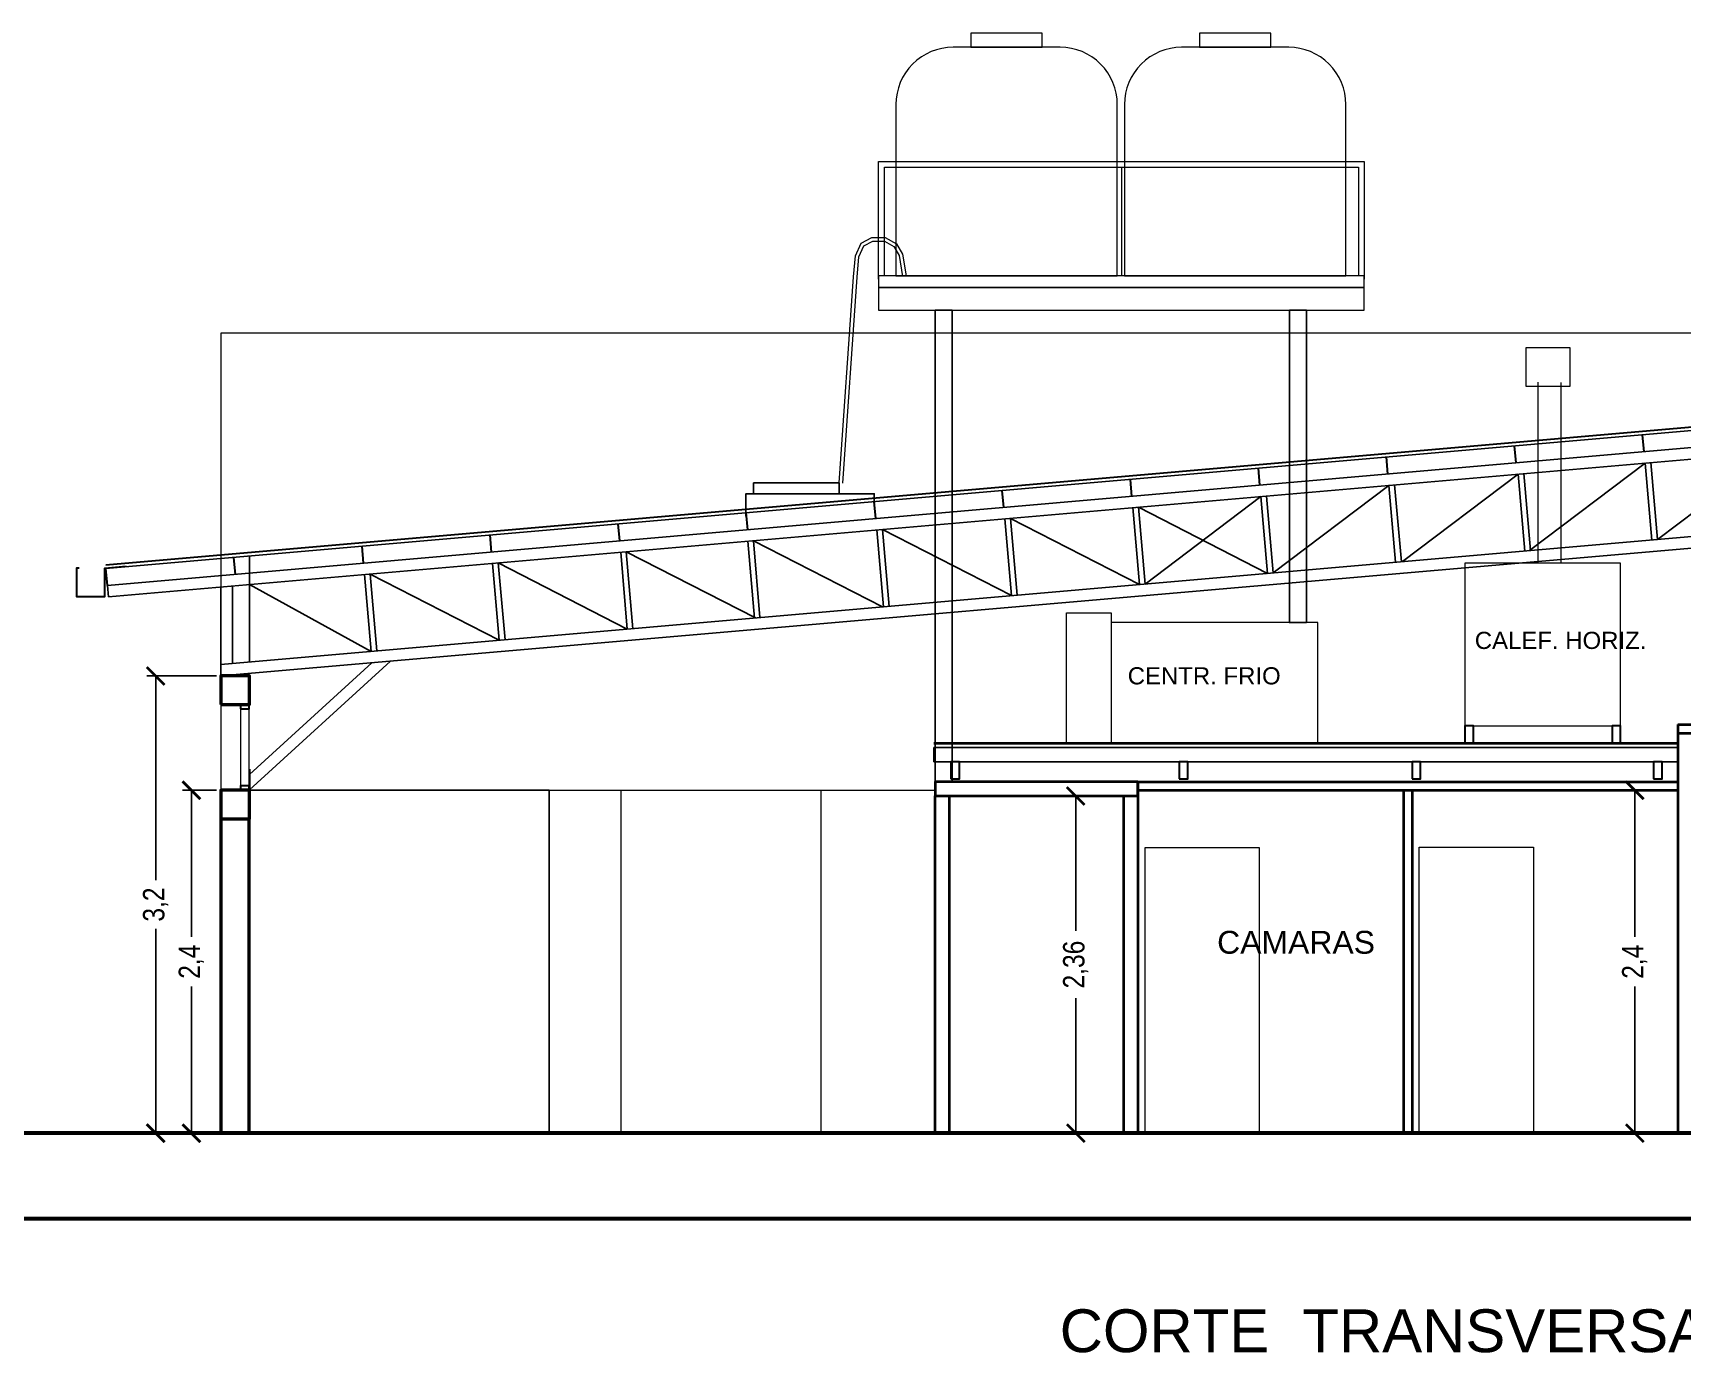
# Model space of a CAD drawing. Header units: millimetres. Extents: x 424 to 530, y 463 to 518.
# Drawn here: x 466.21 to 477.76, y 508.01 to 517.35 of the extents above; entities that cross this region are included whole.
import ezdxf

# ---------------------------------------------------------------- set-up
doc = ezdxf.new("R2010")
doc.units = ezdxf.units.MM
doc.header["$PDMODE"] = 3
for name, color, linetype, lineweight in [('CAMARAS', 7, 'Continuous', 40), ('CARPINTERIA', 7, 'Continuous', 9), ('EQUIPAMIENTO', 7, 'Continuous', 15), ('MUROS020', 7, 'Continuous', 50)]:
    doc.layers.add(name, color=color, linetype=linetype, lineweight=lineweight)
doc.layers.add('Texto GRAL', color=7, linetype='Continuous')
doc.styles.add('LaProve_Plantas Arquitectura$0$Standard', font='arial.ttf')
doc.styles.get("Standard").update_dxf_attribs({"font": 'technic_.ttf', "height": 0.15})
doc.dimstyles.new('ISO-25', dxfattribs={"dimscale": 0.05, "dimtxt": 0.15, "dimasz": 2.5, "dimexe": 1.25, "dimexo": 0.625, "dimtad": 0, "dimtxsty": 'Standard', "dimblk": 'ARCHTICK', "dimcen": 2.5, "dimclrd": 256, "dimclrt": 256, "dimadec": 0, "dimazin": 0, "dimtfac": 1, "dimtmove": 0, "dimatfit": 3, "dimfxl": 1, "dimlwd": -1, "dimarcsym": 0})

# ---------------------------------------------------------------- blocks, each defined once
blk = doc.blocks.new('_ArchTick')
at = {"color": 0, "linetype": 'ByBlock', "const_width": 0.15}
blk.add_lwpolyline([(-0.5, -0.5), (0.5, 0.5)], dxfattribs=at)
blk = doc.blocks.new('*D49')
at = {"color": 0, "lineweight": -2, "transparency": 16777216}
for p, q in [((467.5, 512.846), (467.011, 512.846)), ((467.5, 509.646), (467.011, 509.646))]:
    blk.add_line(p, q, dxfattribs=at)
at = {"transparency": 16777216}
for p, q in [((467.074, 512.846), (467.074, 511.416)), ((467.074, 509.646), (467.074, 511.076))]:
    blk.add_line(p, q, dxfattribs=at)
at = {"layer": 'Defpoints', "color": 0, "transparency": 16777216}
for p in [(467.074, 512.846), (467.531, 512.846), (467.531, 509.646)]:
    blk.add_point(p, dxfattribs=at)
at = {"transparency": 16777216, "xscale": 0.125, "yscale": 0.125, "zscale": 0.125}
for p, rotation in [((467.074, 512.846), 90), ((467.074, 509.646), 270)]:
    blk.add_blockref('_ArchTick', p, dxfattribs=dict(at, rotation=rotation))
at = {"transparency": 16777216, "insert": (467.074, 511.246), "char_height": 0.15, "attachment_point": 5, "rotation": 90}
blk.add_mtext('3,2', dxfattribs=at)
blk = doc.blocks.new('*D50')
at = {"color": 0, "lineweight": -2, "transparency": 16777216}
for p, q in [((467.5, 512.046), (467.261, 512.046)), ((467.5, 509.646), (467.261, 509.646))]:
    blk.add_line(p, q, dxfattribs=at)
at = {"transparency": 16777216}
for p, q in [((467.324, 512.046), (467.324, 511.019)), ((467.324, 509.646), (467.324, 510.673))]:
    blk.add_line(p, q, dxfattribs=at)
at = {"layer": 'Defpoints', "color": 0, "transparency": 16777216}
for p in [(467.324, 512.046), (467.531, 512.046), (467.531, 509.646)]:
    blk.add_point(p, dxfattribs=at)
at = {"transparency": 16777216, "xscale": 0.125, "yscale": 0.125, "zscale": 0.125}
for p, rotation in [((467.324, 512.046), 90), ((467.324, 509.646), 270)]:
    blk.add_blockref('_ArchTick', p, dxfattribs=dict(at, rotation=rotation))
at = {"transparency": 16777216, "insert": (467.324, 510.846), "char_height": 0.15, "attachment_point": 5, "rotation": 90}
blk.add_mtext('2,4', dxfattribs=at)
blk = doc.blocks.new('VIGARET')
at = {"lineweight": 30}
for p, q in [((-0.807, 0.777), (14.335, 2.095)), ((13.551, 1.881), (13.541, 2)), ((14.348, 1.95), (14.338, 2.07)), ((12.654, 1.803), (12.644, 1.922)), ((10.861, 1.647), (10.851, 1.767)), ((11.758, 1.725), (11.747, 1.844)), ((9.965, 1.569), (9.954, 1.688)), ((8.171, 1.413), (8.161, 1.533)), ((9.068, 1.491), (9.058, 1.611)), ((7.275, 1.335), (7.264, 1.454)), ((5.482, 1.179), (5.471, 1.298)), ((6.378, 1.257), (6.368, 1.376)), ((4.585, 1.101), (4.574, 1.221)), ((2.792, 0.945), (2.781, 1.065)), ((3.688, 1.023), (3.678, 1.143)), ((1.895, 0.867), (1.885, 0.987)), ((0.102, 0.711), (0.091, 0.83)), ((0.998, 0.789), (0.988, 0.909)), ((-0.795, 0.633), (-0.805, 0.752)), ((13.797, 0.349), (13.797, 0.182)), ((0.2, -0.652), (0.2, -0.819))]:
    blk.add_line(p, q, dxfattribs=at)
for p, q in [((-0.805, 0.752), (14.338, 2.07)), ((-0.795, 0.634), (14.348, 1.95)), ((-0.788, 0.554), (14.355, 1.871)), ((14.348, 1.95), (14.355, 1.871)), ((12.749, 1.189), (13.559, 1.801)), ((13.559, 1.801), (13.605, 1.263)), ((13.598, 1.805), (13.645, 1.267)), ((13.645, 1.267), (13.92, 1.833)), ((13.92, 1.833), (13.92, 1.291)), ((14, 1.84), (14, 1.217)), ((10.955, 1.033), (11.765, 1.645)), ((11.765, 1.645), (11.812, 1.107)), ((11.805, 1.649), (11.851, 1.111)), ((11.851, 1.111), (12.661, 1.723)), ((12.661, 1.723), (12.708, 1.185)), ((12.701, 1.727), (12.748, 1.189)), ((10.058, 0.955), (10.868, 1.567)), ((10.868, 1.567), (10.915, 1.029)), ((10.908, 1.571), (10.955, 1.033)), ((8.272, 0.8), (9.082, 1.412)), ((9.082, 1.412), (9.129, 0.874)), ((9.122, 1.416), (9.169, 0.878)), ((9.162, 0.877), (9.971, 1.489)), ((9.971, 1.489), (10.018, 0.951)), ((10.011, 1.493), (10.058, 0.955)), ((0, 0.08), (14, 1.298)), ((7.368, 0.721), (8.178, 1.333)), ((8.178, 1.333), (8.225, 0.796)), ((8.218, 1.337), (8.265, 0.799)), ((0, 0), (14, 1.217)), ((6.385, 1.178), (6.432, 0.64)), ((6.425, 1.181), (6.472, 0.643)), ((6.425, 1.181), (7.328, 0.718)), ((6.472, 0.643), (7.282, 1.256)), ((7.282, 1.256), (7.328, 0.718)), ((7.321, 1.259), (7.368, 0.721)), ((5.488, 1.1), (5.535, 0.562)), ((5.528, 1.103), (5.575, 0.565)), ((5.528, 1.103), (6.432, 0.64)), ((12.8, 1.113), (13.8, 0.2)), ((12.908, 1.122), (13.797, 0.311)), ((3.688, 0.943), (3.735, 0.405)), ((3.728, 0.946), (3.774, 0.409)), ((3.728, 0.946), (4.631, 0.483)), ((4.592, 1.022), (4.639, 0.484)), ((4.632, 1.025), (4.678, 0.487)), ((4.632, 1.025), (5.535, 0.562)), ((0.2, 0.1), (0.2, 0.84)), ((2.799, 0.866), (2.845, 0.328)), ((2.838, 0.869), (2.885, 0.331)), ((2.838, 0.869), (3.742, 0.406)), ((1.005, 0.71), (1.052, 0.172)), ((1.045, 0.713), (1.092, 0.175)), ((1.045, 0.713), (1.949, 0.25)), ((1.902, 0.788), (1.949, 0.25)), ((1.942, 0.791), (1.989, 0.253)), ((1.942, 0.791), (2.845, 0.328)), ((-0.795, 0.634), (-0.788, 0.554)), ((0, 0), (0, 0.622)), ((0.08, 0.087), (0.08, 0.629)), ((0.2, 0.64), (1.052, 0.172)), ((13.797, 0.311), (13.797, 0.203)), ((1.187, 0.103), (0.2, -0.798)), ((1.056, 0.092), (0.2, -0.69)), ((0.2, -0.69), (0.2, -0.798))]:
    blk.add_line(p, q)
blk.add_lwpolyline([(-0.993, 0.755), (-1.012, 0.755), (-1.012, 0.555), (-0.812, 0.555), (-0.812, 0.755), (-0.664, 0.769)], dxfattribs=at)
blk = doc.blocks.new('*D91')
at = {"color": 0, "lineweight": -2, "transparency": 16777216}
for p, q in [((477.7, 512.046), (477.368, 512.046)), ((477.7, 509.646), (477.368, 509.646))]:
    blk.add_line(p, q, dxfattribs=at)
at = {"transparency": 16777216}
for p, q in [((477.43, 512.046), (477.43, 511.019)), ((477.43, 509.646), (477.43, 510.673))]:
    blk.add_line(p, q, dxfattribs=at)
at = {"layer": 'Defpoints', "color": 0, "transparency": 16777216}
for p in [(477.43, 512.046), (477.731, 512.046), (477.731, 509.646)]:
    blk.add_point(p, dxfattribs=at)
at = {"transparency": 16777216, "xscale": 0.125, "yscale": 0.125, "zscale": 0.125}
for p, rotation in [((477.43, 512.046), 90), ((477.43, 509.646), 270)]:
    blk.add_blockref('_ArchTick', p, dxfattribs=dict(at, rotation=rotation))
at = {"transparency": 16777216, "insert": (477.43, 510.846), "char_height": 0.15, "attachment_point": 5, "rotation": 90}
blk.add_mtext('2,4', dxfattribs=at)
blk = doc.blocks.new('*D92')
at = {"color": 0, "lineweight": -2, "transparency": 16777216}
for p, q in [((473.82, 512.006), (473.454, 512.006)), ((473.82, 509.646), (473.454, 509.646))]:
    blk.add_line(p, q, dxfattribs=at)
at = {"transparency": 16777216}
for p, q in [((473.516, 512.006), (473.516, 511.061)), ((473.516, 509.646), (473.516, 510.591))]:
    blk.add_line(p, q, dxfattribs=at)
at = {"layer": 'Defpoints', "color": 0, "transparency": 16777216}
for p in [(473.516, 512.006), (473.851, 512.006), (473.851, 509.646)]:
    blk.add_point(p, dxfattribs=at)
at = {"transparency": 16777216, "xscale": 0.125, "yscale": 0.125, "zscale": 0.125}
for p, rotation in [((473.516, 512.006), 90), ((473.516, 509.646), 270)]:
    blk.add_blockref('_ArchTick', p, dxfattribs=dict(at, rotation=rotation))
at = {"transparency": 16777216, "insert": (473.516, 510.826), "char_height": 0.15, "attachment_point": 5, "rotation": 90}
blk.add_mtext('2,36', dxfattribs=at)

msp = doc.modelspace()

# ---------------------------------------------------------------- linework, layer by layer
at = {"lineweight": 13}
for p, q in [((473.836, 516.406), (473.836, 515.646)), ((470.331, 512.046), (470.331, 509.646)), ((471.731, 512.046), (471.731, 509.646))]:
    msp.add_line(p, q, dxfattribs=at)
at = {"lineweight": 40}
msp.add_line((472.522, 512.376), (477.731, 512.376), dxfattribs=at)
for p, q in [((472.522, 512.346), (477.731, 512.346)), ((472.522, 512.246), (472.522, 512.346)), ((472.522, 512.246), (477.731, 512.246)), ((449.328, 509.646), (515.203, 509.646))]:
    msp.add_line(p, q)
at = {"lineweight": 13}
for points in [[(472.782, 517.246), (473.282, 517.246), (473.282, 517.346), (472.782, 517.346)], [(474.382, 517.246), (474.882, 517.246), (474.882, 517.346), (474.382, 517.346)], [(472.136, 515.566), (475.536, 515.566), (475.536, 515.646), (472.136, 515.646)], [(472.136, 515.406), (475.536, 515.406), (475.536, 515.566), (472.136, 515.566)]]:
    msp.add_lwpolyline(points, close=True, dxfattribs=at)
for points in [[(472.257, 515.646), (473.807, 515.646), (473.807, 516.846, 0.414214), (473.407, 517.246), (472.657, 517.246, 0.414214), (472.257, 516.846)], [(473.857, 515.646), (475.407, 515.646), (475.407, 516.846, 0.414214), (475.007, 517.246), (474.257, 517.246, 0.414214), (473.857, 516.846)]]:
    msp.add_lwpolyline(points, format="xyb", close=True, dxfattribs=at)
for points in [[(472.136, 515.624), (472.136, 516.446), (475.536, 516.446), (475.536, 515.624)], [(472.176, 515.646), (472.176, 516.406), (475.496, 516.406), (475.496, 515.646)], [(481.328, 512.046), (481.531, 512.046), (481.531, 515.246), (467.531, 515.246), (467.531, 512.046), (472.531, 512.046)]]:
    msp.add_lwpolyline(points, dxfattribs=at)
at = {"lineweight": 5}
for points in [[(471.86, 514.197), (471.961, 515.639), (471.974, 515.786), (472.013, 515.875), (472.089, 515.914), (472.182, 515.914), (472.261, 515.87), (472.304, 515.798), (472.329, 515.646)], [(471.885, 514.195), (471.986, 515.637), (471.998, 515.779), (472.032, 515.857), (472.095, 515.889), (472.176, 515.889), (472.243, 515.851), (472.28, 515.789), (472.304, 515.642)]]:
    msp.add_lwpolyline(points, dxfattribs=at)
for points in [[(472.65, 515.406), (472.531, 515.406), (472.531, 512.106), (472.65, 512.106)], [(475.131, 515.406), (475.012, 515.406), (475.012, 513.22), (475.131, 513.22)], [(471.26, 514.121), (471.86, 514.121), (471.86, 514.197), (471.26, 514.197)], [(469.83, 512.046), (467.727, 512.046), (467.727, 509.646), (469.83, 509.646)]]:
    msp.add_lwpolyline(points, close=True)
msp.add_lwpolyline([(471.207, 513.965), (471.207, 514.121), (472.105, 514.121), (472.105, 514.068)])
at = {"lineweight": 30}
for points in [[(476.241, 512.376), (476.301, 512.376), (476.301, 512.496), (476.241, 512.496)], [(477.271, 512.376), (477.331, 512.376), (477.331, 512.496), (477.271, 512.496)], [(472.641, 512.126), (472.701, 512.126), (472.701, 512.246), (472.641, 512.246)], [(474.241, 512.126), (474.301, 512.126), (474.301, 512.246), (474.241, 512.246)], [(475.871, 512.126), (475.931, 512.126), (475.931, 512.246), (475.871, 512.246)], [(477.561, 512.126), (477.621, 512.126), (477.621, 512.246), (477.561, 512.246)]]:
    msp.add_lwpolyline(points, close=True, dxfattribs=at)
at = {"lineweight": 9}
for points in [[(474.801, 509.646), (474.001, 509.646), (474.001, 511.646), (474.801, 511.646)], [(476.721, 509.647), (475.921, 509.647), (475.921, 511.647), (476.721, 511.647)]]:
    msp.add_lwpolyline(points, close=True, dxfattribs=at)
at = {"lineweight": 60}
for points in [[(485.21, 508.009), (484.531, 508.009), (484.531, 508.159), (481.531, 508.159), (481.531, 509.646), (456.531, 509.646), (456.531, 509.046)], [(481.531, 508.159), (481.531, 509.046), (456.531, 509.046)]]:
    msp.add_lwpolyline(points, dxfattribs=at)
at = {"layer": 'CAMARAS'}
for p, q in [((477.731, 512.506), (481.331, 512.506)), ((477.731, 512.506), (477.731, 509.646)), ((477.731, 512.446), (481.331, 512.446)), ((473.951, 512.106), (477.731, 512.106)), ((473.951, 512.106), (473.951, 509.646)), ((472.531, 509.646), (472.531, 512.006)), ((472.631, 509.646), (472.631, 512.006)), ((473.851, 512.006), (473.851, 509.646)), ((473.951, 512.046), (477.731, 512.046)), ((475.811, 512.046), (475.811, 509.646)), ((475.871, 512.046), (475.871, 509.646))]:
    msp.add_line(p, q, dxfattribs=at)
msp.add_lwpolyline([(472.531, 512.006), (473.951, 512.006), (473.951, 512.106), (472.531, 512.106)], close=True, dxfattribs=at)
at = {"layer": 'CARPINTERIA', "lineweight": 30}
for points in [[(467.669, 512.616), (467.729, 512.616), (467.729, 512.646), (467.669, 512.646)], [(467.669, 512.046), (467.729, 512.046), (467.729, 512.076), (467.669, 512.076)]]:
    msp.add_lwpolyline(points, close=True, dxfattribs=at)
at = {"layer": 'CARPINTERIA'}
msp.add_lwpolyline([(467.669, 512.046), (467.729, 512.046), (467.729, 512.646), (467.669, 512.646)], close=True, dxfattribs=at)
at = {"layer": 'EQUIPAMIENTO', "lineweight": 5, "ltscale": 0.01}
msp.add_line((476.752, 514.902), (476.752, 513.636), dxfattribs=at)
msp.add_lwpolyline([(476.67, 515.146), (476.975, 515.146), (476.975, 514.871), (476.67, 514.871)], close=True, dxfattribs=at)
msp.add_lwpolyline([(476.912, 514.9), (476.912, 513.636)], dxfattribs=at)
at = {"layer": 'EQUIPAMIENTO', "ltscale": 0.01}
for points in [[(476.241, 512.496), (477.331, 512.496), (477.331, 513.636), (476.241, 513.636)], [(473.451, 513.288), (473.765, 513.288), (473.765, 512.376), (473.451, 512.376)], [(475.211, 513.22), (473.765, 513.22), (473.765, 512.376), (475.211, 512.376)]]:
    msp.add_lwpolyline(points, close=True, dxfattribs=at)
at = {"layer": 'MUROS020'}
for p, q in [((467.531, 512.046), (467.531, 509.646)), ((467.727, 511.846), (467.727, 509.646))]:
    msp.add_line(p, q, dxfattribs=at)
for points in [[(467.531, 512.646), (467.731, 512.646), (467.731, 512.846), (467.531, 512.846)], [(467.531, 511.846), (467.731, 511.846), (467.731, 512.046), (467.531, 512.046)]]:
    msp.add_lwpolyline(points, close=True, dxfattribs=at)

# ---------------------------------------------------------------- block references
msp.add_blockref('VIGARET', (467.531, 512.846))

# ---------------------------------------------------------------- texts
at = {"layer": 'Texto GRAL', "style": 'LaProve_Plantas Arquitectura$0$Standard'}
for s, width, heights, insert, char_height, attachment_point in [('CALEF. HORIZ.', 1.75916, [0], (476.31, 513.155), 0.12, 1), ('CENTR. FRIO', 1.75916, [0], (473.88, 512.907), 0.12, 1), ('CAMARAS', 1.75916, [0], (474.506, 511.062), 0.16, 1), ('CORTE  TRANSVERSAL DEPOSITO', 10.73968, [0.409], (480.459, 508.413), 0.3, 3)]:
    msp.add_mtext_dynamic_manual_height_columns(s, width=width, gutter_width=12.5, heights=heights, dxfattribs=dict(at, insert=insert, char_height=char_height, attachment_point=attachment_point))

# ---------------------------------------------------------------- dimensions: what is measured, and where the dimension line sits
for base, p2, picture, middle in [((467.074, 512.846), (467.531, 512.846), '*D49', (467.074, 511.246)), ((467.324, 512.046), (467.531, 512.046), '*D50', (467.324, 510.846))]:
    dim = msp.add_linear_dim(base=base, p1=(467.531, 509.646), p2=p2, angle=90, dimstyle='ISO-25')
    dim.commit()
    dim.dimension.update_dxf_attribs({"geometry": picture, "text_midpoint": middle})
at = {"color": 20}
for base, p1, p2, picture, middle in [((473.516, 512.006), (473.851, 509.646), (473.851, 512.006), '*D92', (473.516, 510.826)), ((477.43, 512.046), (477.731, 509.646), (477.731, 512.046), '*D91', (477.43, 510.846))]:
    dim = msp.add_linear_dim(base=base, p1=p1, p2=p2, angle=90, dimstyle='ISO-25', dxfattribs=at)
    dim.commit()
    dim.dimension.update_dxf_attribs({"geometry": picture, "text_midpoint": middle})

doc.saveas('drawing.dxf')
